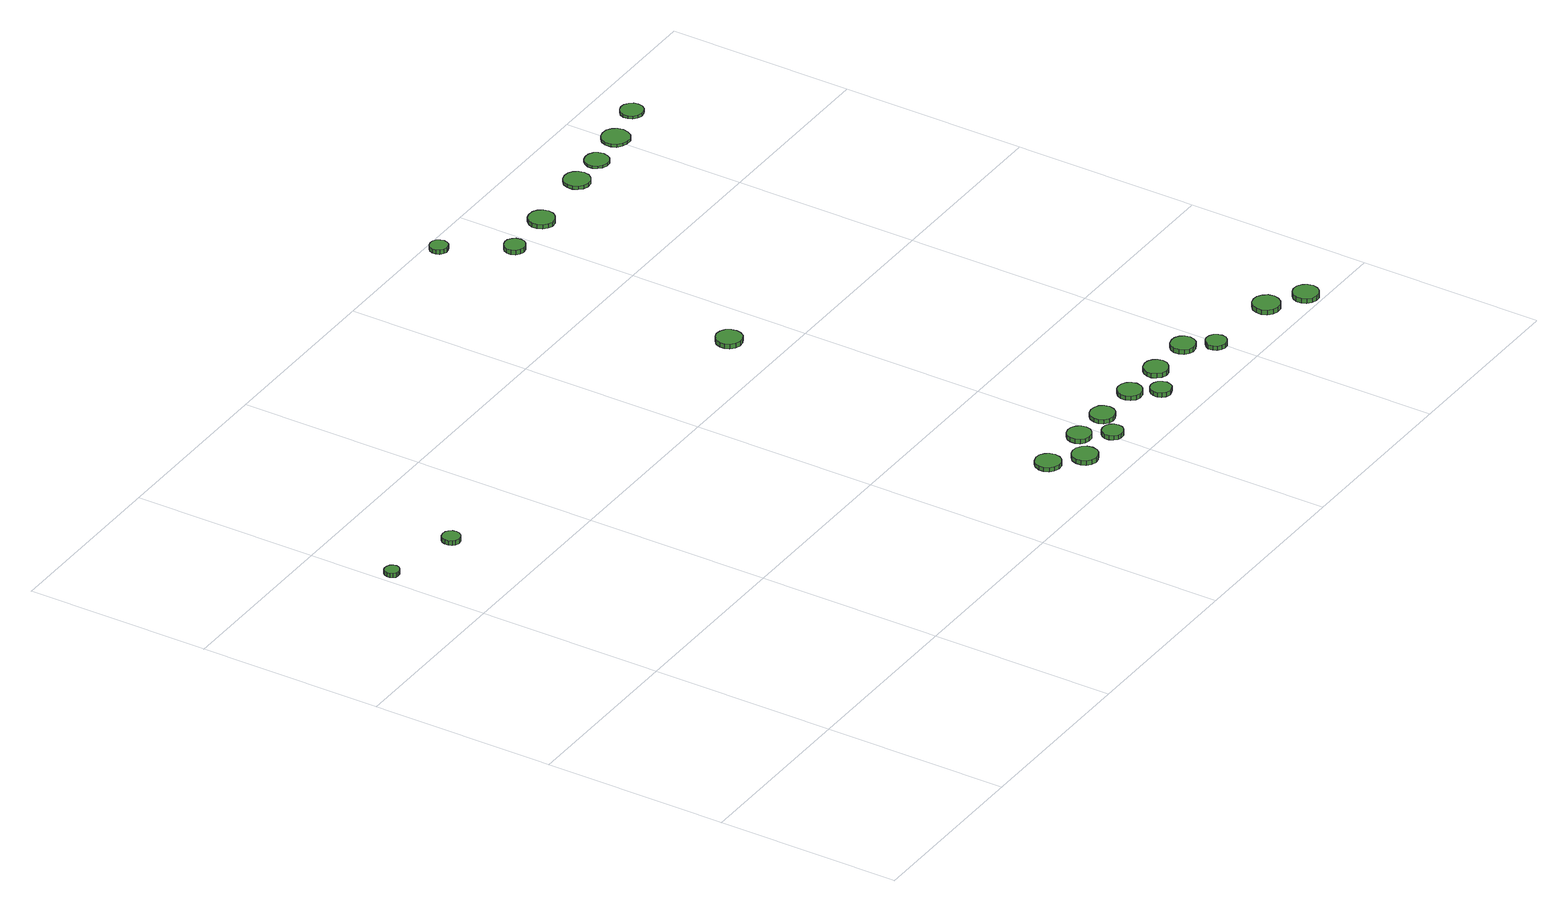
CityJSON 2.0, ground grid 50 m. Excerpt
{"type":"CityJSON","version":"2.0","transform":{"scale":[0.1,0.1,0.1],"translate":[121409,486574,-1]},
"CityObjects":{
"tree1":{"type":"SolitaryVegetationObject","attributes":{"function":"something"},"geometry":[{"type":"MultiSurface","lod":"1","boundaries":[[[0,1,2,3,4,5,6,7,8,9,10,11,12,13,14]],[[15,16,17,18,19,20,21,22,23,24,25,26,27,28,29]],[[0,29,28,1]],[[1,28,27,2]],[[2,27,26,3]],[[3,26,25,4]],[[4,25,24,5]],[[5,24,23,6]],[[6,23,22,7]],[[7,22,21,8]],[[8,21,20,9]],[[9,20,19,10]],[[10,19,18,11]],[[11,18,17,12]],[[12,17,16,13]],[[13,16,15,14]],[[14,15,29,0]]]}]},
"tree2":{"type":"SolitaryVegetationObject","attributes":{"function":"something"},"geometry":[{"type":"MultiSurface","lod":"1","boundaries":[[[30,31,32,33,34,35,36,37,38,39,40,41,42,43,44]],[[45,46,47,48,49,50,51,52,53,54,55,56,57,58,59]],[[30,59,58,31]],[[31,58,57,32]],[[32,57,56,33]],[[33,56,55,34]],[[34,55,54,35]],[[35,54,53,36]],[[36,53,52,37]],[[37,52,51,38]],[[38,51,50,39]],[[39,50,49,40]],[[40,49,48,41]],[[41,48,47,42]],[[42,47,46,43]],[[43,46,45,44]],[[44,45,59,30]]]}]},
"tree3":{"type":"SolitaryVegetationObject","attributes":{"function":"something"},"geometry":[{"type":"MultiSurface","lod":"1","boundaries":[[[60,61,62,63,64,65,66,67,68,69,70,71,72,73,74]],[[75,76,77,78,79,80,81,82,83,84,85,86,87,88,89]],[[60,89,88,61]],[[61,88,87,62]],[[62,87,86,63]],[[63,86,85,64]],[[64,85,84,65]],[[65,84,83,66]],[[66,83,82,67]],[[67,82,81,68]],[[68,81,80,69]],[[69,80,79,70]],[[70,79,78,71]],[[71,78,77,72]],[[72,77,76,73]],[[73,76,75,74]],[[74,75,89,60]]]}]},
"tree4":{"type":"SolitaryVegetationObject","attributes":{"function":"something"},"geometry":[{"type":"MultiSurface","lod":"1","boundaries":[[[90,91,92,93,94,95,96,97,98,99,100,101,102,103,104]],[[105,106,107,108,109,110,111,112,113,114,115,116,117,118,119]],[[90,119,118,91]],[[91,118,117,92]],[[92,117,116,93]],[[93,116,115,94]],[[94,115,114,95]],[[95,114,113,96]],[[96,113,112,97]],[[97,112,111,98]],[[98,111,110,99]],[[99,110,109,100]],[[100,109,108,101]],[[101,108,107,102]],[[102,107,106,103]],[[103,106,105,104]],[[104,105,119,90]]]}]},
"tree5":{"type":"SolitaryVegetationObject","attributes":{"function":"something"},"geometry":[{"type":"MultiSurface","lod":"1","boundaries":[[[120,121,122,123,124,125,126,127,128,129,130,131,132,133,134]],[[135,136,137,138,139,140,141,142,143,144,145,146,147,148,149]],[[120,149,148,121]],[[121,148,147,122]],[[122,147,146,123]],[[123,146,145,124]],[[124,145,144,125]],[[125,144,143,126]],[[126,143,142,127]],[[127,142,141,128]],[[128,141,140,129]],[[129,140,139,130]],[[130,139,138,131]],[[131,138,137,132]],[[132,137,136,133]],[[133,136,135,134]],[[134,135,149,120]]]}]},
"tree6":{"type":"SolitaryVegetationObject","attributes":{"function":"something"},"geometry":[{"type":"MultiSurface","lod":"1","boundaries":[[[150,151,152,153,154,155,156,157,158,159,160,161,162,163,164]],[[165,166,167,168,169,170,171,172,173,174,175,176,177,178,179]],[[150,179,178,151]],[[151,178,177,152]],[[152,177,176,153]],[[153,176,175,154]],[[154,175,174,155]],[[155,174,173,156]],[[156,173,172,157]],[[157,172,171,158]],[[158,171,170,159]],[[159,170,169,160]],[[160,169,168,161]],[[161,168,167,162]],[[162,167,166,163]],[[163,166,165,164]],[[164,165,179,150]]]}]},
"tree7":{"type":"SolitaryVegetationObject","attributes":{"function":"something"},"geometry":[{"type":"MultiSurface","lod":"1","boundaries":[[[180,181,182,183,184,185,186,187,188,189,190,191,192,193,194]],[[195,196,197,198,199,200,201,202,203,204,205,206,207,208,209]],[[180,209,208,181]],[[181,208,207,182]],[[182,207,206,183]],[[183,206,205,184]],[[184,205,204,185]],[[185,204,203,186]],[[186,203,202,187]],[[187,202,201,188]],[[188,201,200,189]],[[189,200,199,190]],[[190,199,198,191]],[[191,198,197,192]],[[192,197,196,193]],[[193,196,195,194]],[[194,195,209,180]]]}]},
"tree8":{"type":"SolitaryVegetationObject","attributes":{"function":"something"},"geometry":[{"type":"MultiSurface","lod":"1","boundaries":[[[210,211,212,213,214,215,216,217,218,219,220,221,222,223,224]],[[225,226,227,228,229,230,231,232,233,234,235,236,237,238,239]],[[210,239,238,211]],[[211,238,237,212]],[[212,237,236,213]],[[213,236,235,214]],[[214,235,234,215]],[[215,234,233,216]],[[216,233,232,217]],[[217,232,231,218]],[[218,231,230,219]],[[219,230,229,220]],[[220,229,228,221]],[[221,228,227,222]],[[222,227,226,223]],[[223,226,225,224]],[[224,225,239,210]]]}]},
"tree9":{"type":"SolitaryVegetationObject","attributes":{"function":"something"},"geometry":[{"type":"MultiSurface","lod":"1","boundaries":[[[240,241,242,243,244,245,246,247,248,249,250,251,252,253,254]],[[255,256,257,258,259,260,261,262,263,264,265,266,267,268,269]],[[240,269,268,241]],[[241,268,267,242]],[[242,267,266,243]],[[243,266,265,244]],[[244,265,264,245]],[[245,264,263,246]],[[246,263,262,247]],[[247,262,261,248]],[[248,261,260,249]],[[249,260,259,250]],[[250,259,258,251]],[[251,258,257,252]],[[252,257,256,253]],[[253,256,255,254]],[[254,255,269,240]]]}]},
"tree10":{"type":"SolitaryVegetationObject","attributes":{"function":"something"},"geometry":[{"type":"MultiSurface","lod":"1","boundaries":[[[270,271,272,273,274,275,276,277,278,279,280,281,282,283,284]],[[285,286,287,288,289,290,291,292,293,294,295,296,297,298,299]],[[270,299,298,271]],[[271,298,297,272]],[[272,297,296,273]],[[273,296,295,274]],[[274,295,294,275]],[[275,294,293,276]],[[276,293,292,277]],[[277,292,291,278]],[[278,291,290,279]],[[279,290,289,280]],[[280,289,288,281]],[[281,288,287,282]],[[282,287,286,283]],[[283,286,285,284]],[[284,285,299,270]]]}]},
"tree11":{"type":"SolitaryVegetationObject","attributes":{"function":"something"},"geometry":[{"type":"MultiSurface","lod":"1","boundaries":[[[300,301,302,303,304,305,306,307,308,309,310,311,312,313,314]],[[315,316,317,318,319,320,321,322,323,324,325,326,327,328,329]],[[300,329,328,301]],[[301,328,327,302]],[[302,327,326,303]],[[303,326,325,304]],[[304,325,324,305]],[[305,324,323,306]],[[306,323,322,307]],[[307,322,321,308]],[[308,321,320,309]],[[309,320,319,310]],[[310,319,318,311]],[[311,318,317,312]],[[312,317,316,313]],[[313,316,315,314]],[[314,315,329,300]]]}]},
"tree12":{"type":"SolitaryVegetationObject","attributes":{"function":"something"},"geometry":[{"type":"MultiSurface","lod":"1","boundaries":[[[330,331,332,333,334,335,336,337,338,339,340,341,342,343,344]],[[345,346,347,348,349,350,351,352,353,354,355,356,357,358,359]],[[330,359,358,331]],[[331,358,357,332]],[[332,357,356,333]],[[333,356,355,334]],[[334,355,354,335]],[[335,354,353,336]],[[336,353,352,337]],[[337,352,351,338]],[[338,351,350,339]],[[339,350,349,340]],[[340,349,348,341]],[[341,348,347,342]],[[342,347,346,343]],[[343,346,345,344]],[[344,345,359,330]]]}]},
"tree13":{"type":"SolitaryVegetationObject","attributes":{"function":"something"},"geometry":[{"type":"MultiSurface","lod":"1","boundaries":[[[360,361,362,363,364,365,366,367,368,369,370,371,372,373,374]],[[375,376,377,378,379,380,381,382,383,384,385,386,387,388,389]],[[360,389,388,361]],[[361,388,387,362]],[[362,387,386,363]],[[363,386,385,364]],[[364,385,384,365]],[[365,384,383,366]],[[366,383,382,367]],[[367,382,381,368]],[[368,381,380,369]],[[369,380,379,370]],[[370,379,378,371]],[[371,378,377,372]],[[372,377,376,373]],[[373,376,375,374]],[[374,375,389,360]]]}]},
"tree14":{"type":"SolitaryVegetationObject","attributes":{"function":"something"},"geometry":[{"type":"MultiSurface","lod":"1","boundaries":[[[390,391,392,393,394,395,396,397,398,399,400,401,402,403,404]],[[405,406,407,408,409,410,411,412,413,414,415,416,417,418,419]],[[390,419,418,391]],[[391,418,417,392]],[[392,417,416,393]],[[393,416,415,394]],[[394,415,414,395]],[[395,414,413,396]],[[396,413,412,397]],[[397,412,411,398]],[[398,411,410,399]],[[399,410,409,400]],[[400,409,408,401]],[[401,408,407,402]],[[402,407,406,403]],[[403,406,405,404]],[[404,405,419,390]]]}]},
"tree15":{"type":"SolitaryVegetationObject","attributes":{"function":"something"},"geometry":[{"type":"MultiSurface","lod":"1","boundaries":[[[420,421,422,423,424,425,426,427,428,429,430,431,432,433,434]],[[435,436,437,438,439,440,441,442,443,444,445,446,447,448,449]],[[420,449,448,421]],[[421,448,447,422]],[[422,447,446,423]],[[423,446,445,424]],[[424,445,444,425]],[[425,444,443,426]],[[426,443,442,427]],[[427,442,441,428]],[[428,441,440,429]],[[429,440,439,430]],[[430,439,438,431]],[[431,438,437,432]],[[432,437,436,433]],[[433,436,435,434]],[[434,435,449,420]]]}]},
"tree16":{"type":"SolitaryVegetationObject","attributes":{"function":"something"},"geometry":[{"type":"MultiSurface","lod":"1","boundaries":[[[450,451,452,453,454,455,456,457,458,459,460,461,462,463,464]],[[465,466,467,468,469,470,471,472,473,474,475,476,477,478,479]],[[450,479,478,451]],[[451,478,477,452]],[[452,477,476,453]],[[453,476,475,454]],[[454,475,474,455]],[[455,474,473,456]],[[456,473,472,457]],[[457,472,471,458]],[[458,471,470,459]],[[459,470,469,460]],[[460,469,468,461]],[[461,468,467,462]],[[462,467,466,463]],[[463,466,465,464]],[[464,465,479,450]]]}]},
"tree17":{"type":"SolitaryVegetationObject","attributes":{"function":"something"},"geometry":[{"type":"MultiSurface","lod":"1","boundaries":[[[480,481,482,483,484,485,486,487,488,489,490,491,492,493,494]],[[495,496,497,498,499,500,501,502,503,504,505,506,507,508,509]],[[480,509,508,481]],[[481,508,507,482]],[[482,507,506,483]],[[483,506,505,484]],[[484,505,504,485]],[[485,504,503,486]],[[486,503,502,487]],[[487,502,501,488]],[[488,501,500,489]],[[489,500,499,490]],[[490,499,498,491]],[[491,498,497,492]],[[492,497,496,493]],[[493,496,495,494]],[[494,495,509,480]]]}]},
"tree18":{"type":"SolitaryVegetationObject","attributes":{"function":"something"},"geometry":[{"type":"MultiSurface","lod":"1","boundaries":[[[510,511,512,513,514,515,516,517,518,519,520,521,522,523,524]],[[525,526,527,528,529,530,531,532,533,534,535,536,537,538,539]],[[510,539,538,511]],[[511,538,537,512]],[[512,537,536,513]],[[513,536,535,514]],[[514,535,534,515]],[[515,534,533,516]],[[516,533,532,517]],[[517,532,531,518]],[[518,531,530,519]],[[519,530,529,520]],[[520,529,528,521]],[[521,528,527,522]],[[522,527,526,523]],[[523,526,525,524]],[[524,525,539,510]]]}]},
"tree19":{"type":"SolitaryVegetationObject","attributes":{"function":"something"},"geometry":[{"type":"MultiSurface","lod":"1","boundaries":[[[540,541,542,543,544,545,546,547,548,549,550,551,552,553,554]],[[555,556,557,558,559,560,561,562,563,564,565,566,567,568,569]],[[540,569,568,541]],[[541,568,567,542]],[[542,567,566,543]],[[543,566,565,544]],[[544,565,564,545]],[[545,564,563,546]],[[546,563,562,547]],[[547,562,561,548]],[[548,561,560,549]],[[549,560,559,550]],[[550,559,558,551]],[[551,558,557,552]],[[552,557,556,553]],[[553,556,555,554]],[[554,555,569,540]]]}]},
"tree20":{"type":"SolitaryVegetationObject","attributes":{"function":"something"},"geometry":[{"type":"MultiSurface","lod":"1","boundaries":[[[570,571,572,573,574,575,576,577,578,579,580,581,582,583,584]],[[585,586,587,588,589,590,591,592,593,594,595,596,597,598,599]],[[570,599,598,571]],[[571,598,597,572]],[[572,597,596,573]],[[573,596,595,574]],[[574,595,594,575]],[[575,594,593,576]],[[576,593,592,577]],[[577,592,591,578]],[[578,591,590,579]],[[579,590,589,580]],[[580,589,588,581]],[[581,588,587,582]],[[582,587,586,583]],[[583,586,585,584]],[[584,585,599,570]]]}]},
"tree21":{"type":"SolitaryVegetationObject","attributes":{"function":"something"},"geometry":[{"type":"MultiSurface","lod":"1","boundaries":[[[600,601,602,603,604,605,606,607,608,609,610,611,612,613,614]],[[615,616,617,618,619,620,621,622,623,624,625,626,627,628,629]],[[600,629,628,601]],[[601,628,627,602]],[[602,627,626,603]],[[603,626,625,604]],[[604,625,624,605]],[[605,624,623,606]],[[606,623,622,607]],[[607,622,621,608]],[[608,621,620,609]],[[609,620,619,610]],[[610,619,618,611]],[[611,618,617,612]],[[612,617,616,613]],[[613,616,615,614]],[[614,615,629,600]]]}]},
"tree22":{"type":"SolitaryVegetationObject","attributes":{"function":"something"},"geometry":[{"type":"MultiSurface","lod":"1","boundaries":[[[630,631,632,633,634,635,636,637,638,639,640,641,642,643,644]],[[645,646,647,648,649,650,651,652,653,654,655,656,657,658,659]],[[630,659,658,631]],[[631,658,657,632]],[[632,657,656,633]],[[633,656,655,634]],[[634,655,654,635]],[[635,654,653,636]],[[636,653,652,637]],[[637,652,651,638]],[[638,651,650,639]],[[639,650,649,640]],[[640,649,648,641]],[[641,648,647,642]],[[642,647,646,643]],[[643,646,645,644]],[[644,645,659,630]]]}]}
},
"vertices":[
[42,1278,31],[40,1287,31],[35,1293,31],[28,1297,31],[20,1298,31],[12,1296,31],[6,1290,31],[3,1283,31],[3,1274,31],[6,1267,31],[12,1261,31],[20,1259,31],[28,1260,31],[35,1264,31],[40,1270,31],[40,1270,19],[35,1264,19],[28,1260,19],[20,1259,19],[12,1261,19],[6,1267,19],[3,1274,19],[3,1283,19],[6,1290,19],[12,1296,19],[20,1298,19],[28,1297,19],[35,1293,19],[40,1287,19],[42,1278,19],
[260,1240,25],[258,1250,25],[252,1258,25],[244,1263,25],[234,1264,25],[224,1261,25],[217,1254,25],[213,1245,25],[213,1235,25],[217,1226,25],[224,1219,25],[234,1216,25],[244,1217,25],[252,1222,25],[258,1231,25],[258,1231,12],[252,1222,12],[244,1217,12],[234,1216,12],[224,1219,12],[217,1226,12],[213,1235,12],[213,1245,12],[217,1254,12],[224,1261,12],[234,1264,12],[244,1263,12],[252,1258,12],[258,1250,12],[260,1240,12],
[1344,177,19],[1341,191,19],[1333,202,19],[1321,209,19],[1307,211,19],[1293,206,19],[1283,197,19],[1277,184,19],[1277,170,19],[1283,157,19],[1293,148,19],[1307,143,19],[1321,145,19],[1333,152,19],[1341,163,19],[1341,163,8],[1333,152,8],[1321,145,8],[1307,143,8],[1293,148,8],[1283,157,8],[1277,170,8],[1277,184,8],[1283,197,8],[1293,206,8],[1307,211,8],[1321,209,8],[1333,202,8],[1341,191,8],[1344,177,8],
[1416,114,22],[1413,128,22],[1405,139,22],[1392,147,22],[1378,148,22],[1365,144,22],[1354,134,22],[1349,121,22],[1349,107,22],[1354,94,22],[1365,85,22],[1378,80,22],[1392,82,22],[1405,89,22],[1413,100,22],[1413,100,9],[1405,89,9],[1392,82,9],[1378,80,9],[1365,85,9],[1354,94,9],[1349,107,9],[1349,121,9],[1354,134,9],[1365,144,9],[1378,148,9],[1392,147,9],[1405,139,9],[1413,128,9],[1416,114,9],
[1488,177,21],[1485,190,21],[1477,201,21],[1466,207,21],[1453,209,21],[1440,205,21],[1430,196,21],[1425,184,21],[1425,171,21],[1430,159,21],[1440,150,21],[1453,146,21],[1466,147,21],[1477,154,21],[1485,164,21],[1485,164,9],[1477,154,9],[1466,147,9],[1453,146,9],[1440,150,9],[1430,159,9],[1425,171,9],[1425,184,9],[1430,196,9],[1440,205,9],[1453,209,9],[1466,207,9],[1477,201,9],[1485,190,9],[1488,177,9],
[1535,112,23],[1533,124,23],[1526,133,23],[1516,139,23],[1504,140,23],[1493,136,23],[1485,129,23],[1480,118,23],[1480,107,23],[1485,96,23],[1493,88,23],[1504,85,23],[1516,86,23],[1526,92,23],[1533,101,23],[1533,101,11],[1526,92,11],[1516,86,11],[1504,85,11],[1493,88,11],[1485,96,11],[1480,107,11],[1480,118,11],[1485,129,11],[1493,136,11],[1504,140,11],[1516,139,11],[1526,133,11],[1533,124,11],[1535,112,11],
[1597,176,21],[1594,190,21],[1586,201,21],[1574,207,21],[1561,209,21],[1548,205,21],[1538,196,21],[1532,183,21],[1532,170,21],[1538,157,21],[1548,148,21],[1561,144,21],[1574,146,21],[1586,152,21],[1594,163,21],[1594,163,9],[1586,152,9],[1574,146,9],[1561,144,9],[1548,148,9],[1538,157,9],[1532,170,9],[1532,183,9],[1538,196,9],[1548,205,9],[1561,209,9],[1574,207,9],[1586,201,9],[1594,190,9],[1597,176,9],
[1405,1139,22],[1402,1153,22],[1394,1165,22],[1381,1172,22],[1367,1174,22],[1353,1169,22],[1342,1159,22],[1337,1146,22],[1337,1132,22],[1342,1119,22],[1353,1109,22],[1367,1105,22],[1381,1106,22],[1394,1113,22],[1402,1125,22],[1402,1125,9],[1394,1113,9],[1381,1106,9],[1367,1105,9],[1353,1109,9],[1342,1119,9],[1337,1132,9],[1337,1146,9],[1342,1159,9],[1353,1169,9],[1367,1174,9],[1381,1172,9],[1394,1165,9],[1402,1153,9],[1405,1139,9],
[1722,176,21],[1719,189,21],[1711,200,21],[1700,206,21],[1686,208,21],[1673,204,21],[1663,195,21],[1658,182,21],[1658,169,21],[1663,156,21],[1673,147,21],[1686,143,21],[1700,145,21],[1711,151,21],[1719,162,21],[1719,162,9],[1711,151,9],[1700,145,9],[1686,143,9],[1673,147,9],[1663,156,9],[1658,169,9],[1658,182,9],[1663,195,9],[1673,204,9],[1686,208,9],[1700,206,9],[1711,200,9],[1719,189,9],[1722,176,9],
[1762,113,24],[1759,124,24],[1753,134,24],[1743,139,24],[1731,141,24],[1720,137,24],[1712,129,24],[1707,119,24],[1707,107,24],[1712,97,24],[1720,89,24],[1731,85,24],[1743,87,24],[1753,92,24],[1759,102,24],[1759,102,12],[1753,92,12],[1743,87,12],[1731,85,12],[1720,89,12],[1712,97,12],[1707,107,12],[1707,119,12],[1712,129,12],[1720,137,12],[1731,141,12],[1743,139,12],[1753,134,12],[1759,124,12],[1762,113,12],
[1843,175,22],[1840,188,22],[1832,199,22],[1820,206,22],[1807,207,22],[1794,203,22],[1784,194,22],[1778,182,22],[1778,168,22],[1784,156,22],[1794,147,22],[1807,142,22],[1820,144,22],[1832,151,22],[1840,162,22],[1840,162,9],[1832,151,9],[1820,144,9],[1807,142,9],[1794,147,9],[1784,156,9],[1778,168,9],[1778,182,9],[1784,194,9],[1794,203,9],[1807,207,9],[1820,206,9],[1832,199,9],[1840,188,9],[1843,175,9],
[1374,1967,22],[1371,1977,22],[1366,1985,22],[1357,1990,22],[1347,1991,22],[1338,1988,22],[1330,1981,22],[1326,1972,22],[1326,1962,22],[1330,1953,22],[1338,1946,22],[1347,1943,22],[1357,1944,22],[1366,1949,22],[1371,1957,22],[1371,1957,10],[1366,1949,10],[1357,1944,10],[1347,1943,10],[1338,1946,10],[1330,1953,10],[1326,1962,10],[1326,1972,10],[1330,1981,10],[1338,1988,10],[1347,1991,10],[1357,1990,10],[1366,1985,10],[1371,1977,10],[1374,1967,10],
[1968,174,23],[1965,187,23],[1957,198,23],[1945,205,23],[1932,206,23],[1919,202,23],[1909,193,23],[1904,181,23],[1904,167,23],[1909,155,23],[1919,146,23],[1932,142,23],[1945,143,23],[1957,150,23],[1965,161,23],[1965,161,10],[1957,150,10],[1945,143,10],[1932,142,10],[1919,146,10],[1909,155,10],[1904,167,10],[1904,181,10],[1909,193,10],[1919,202,10],[1932,206,10],[1945,205,10],[1957,198,10],[1965,187,10],[1968,174,10],
[1474,1807,25],[1472,1819,25],[1465,1828,25],[1455,1834,25],[1444,1835,25],[1433,1831,25],[1424,1824,25],[1419,1813,25],[1419,1802,25],[1424,1791,25],[1433,1783,25],[1444,1780,25],[1455,1781,25],[1465,1787,25],[1472,1796,25],[1472,1796,12],[1465,1787,12],[1455,1781,12],[1444,1780,12],[1433,1783,12],[1424,1791,12],[1419,1802,12],[1419,1813,12],[1424,1824,12],[1433,1831,12],[1444,1835,12],[1455,1834,12],[1465,1828,12],[1472,1819,12],[1474,1807,12],
[2015,110,24],[2013,121,24],[2006,131,24],[1996,136,24],[1985,138,24],[1974,134,24],[1965,126,24],[1960,116,24],[1960,104,24],[1965,94,24],[1974,86,24],[1985,83,24],[1996,84,24],[2006,90,24],[2013,99,24],[2013,99,12],[2006,90,12],[1996,84,12],[1985,83,12],[1974,86,12],[1965,94,12],[1960,104,12],[1960,116,12],[1965,126,12],[1974,134,12],[1985,138,12],[1996,136,12],[2006,131,12],[2013,121,12],[2015,110,12],
[1628,1821,19],[1625,1835,19],[1616,1847,19],[1604,1854,19],[1589,1855,19],[1576,1851,19],[1565,1841,19],[1559,1828,19],[1559,1814,19],[1565,1800,19],[1576,1791,19],[1589,1786,19],[1604,1788,19],[1616,1795,19],[1625,1807,19],[1625,1807,7],[1616,1795,7],[1604,1788,7],[1589,1786,7],[1576,1791,7],[1565,1800,7],[1559,1814,7],[1559,1828,7],[1565,1841,7],[1576,1851,7],[1589,1855,7],[1604,1854,7],[1616,1847,7],[1625,1835,7],[1628,1821,7],
[2233,95,25],[2230,110,25],[2221,122,25],[2208,130,25],[2193,131,25],[2179,127,25],[2168,117,25],[2162,103,25],[2162,88,25],[2168,74,25],[2179,64,25],[2193,60,25],[2208,61,25],[2221,69,25],[2230,81,25],[2230,81,12],[2221,69,12],[2208,61,12],[2193,60,12],[2179,64,12],[2168,74,12],[2162,88,12],[2162,103,12],[2168,117,12],[2179,127,12],[2193,131,12],[2208,130,12],[2221,122,12],[2230,110,12],[2233,95,12],
[2323,38,26],[2320,52,26],[2312,63,26],[2300,70,26],[2286,72,26],[2272,67,26],[2262,58,26],[2256,45,26],[2256,31,26],[2262,18,26],[2272,9,26],[2286,4,26],[2300,6,26],[2312,13,26],[2320,24,26],[2320,24,13],[2312,13,13],[2300,6,13],[2286,4,13],[2272,9,13],[2262,18,13],[2256,31,13],[2256,45,13],[2262,58,13],[2272,67,13],[2286,72,13],[2300,70,13],[2312,63,13],[2320,52,13],[2323,38,13],
[1827,1842,16],[1824,1856,16],[1815,1868,16],[1803,1875,16],[1788,1876,16],[1775,1872,16],[1764,1862,16],[1758,1849,16],[1758,1834,16],[1764,1821,16],[1775,1811,16],[1788,1807,16],[1803,1808,16],[1815,1816,16],[1824,1827,16],[1824,1827,7],[1815,1816,7],[1803,1808,7],[1788,1807,7],[1775,1811,7],[1764,1821,7],[1758,1834,7],[1758,1849,7],[1764,1862,7],[1775,1872,7],[1788,1876,7],[1803,1875,7],[1815,1868,7],[1824,1856,7],[1827,1842,7],
[1928,1849,14],[1925,1862,14],[1918,1872,14],[1906,1879,14],[1893,1880,14],[1880,1876,14],[1871,1868,14],[1865,1855,14],[1865,1842,14],[1871,1830,14],[1880,1821,14],[1893,1817,14],[1906,1818,14],[1918,1825,14],[1925,1836,14],[1925,1836,7],[1918,1825,7],[1906,1818,7],[1893,1817,7],[1880,1821,7],[1871,1830,7],[1865,1842,7],[1865,1855,7],[1871,1868,7],[1880,1876,7],[1893,1880,7],[1906,1879,7],[1918,1872,7],[1925,1862,7],[1928,1849,7],
[2045,1864,15],[2042,1879,15],[2033,1891,15],[2020,1899,15],[2004,1900,15],[1990,1896,15],[1978,1885,15],[1972,1871,15],[1972,1856,15],[1978,1842,15],[1990,1832,15],[2004,1827,15],[2020,1828,15],[2033,1836,15],[2042,1849,15],[2042,1849,7],[2033,1836,7],[2020,1828,7],[2004,1827,7],[1990,1832,7],[1978,1842,7],[1972,1856,7],[1972,1871,7],[1978,1885,7],[1990,1896,7],[2004,1900,7],[2020,1899,7],[2033,1891,7],[2042,1879,7],[2045,1864,7],
[2163,1894,15],[2161,1906,15],[2153,1916,15],[2142,1923,15],[2130,1924,15],[2118,1920,15],[2108,1912,15],[2103,1900,15],[2103,1888,15],[2108,1876,15],[2118,1868,15],[2130,1864,15],[2142,1865,15],[2153,1871,15],[2161,1882,15],[2161,1882,7],[2153,1871,7],[2142,1865,7],[2130,1864,7],[2118,1868,7],[2108,1876,7],[2103,1888,7],[2103,1900,7],[2108,1912,7],[2118,1920,7],[2130,1924,7],[2142,1923,7],[2153,1916,7],[2161,1906,7],[2163,1894,7]
]}
